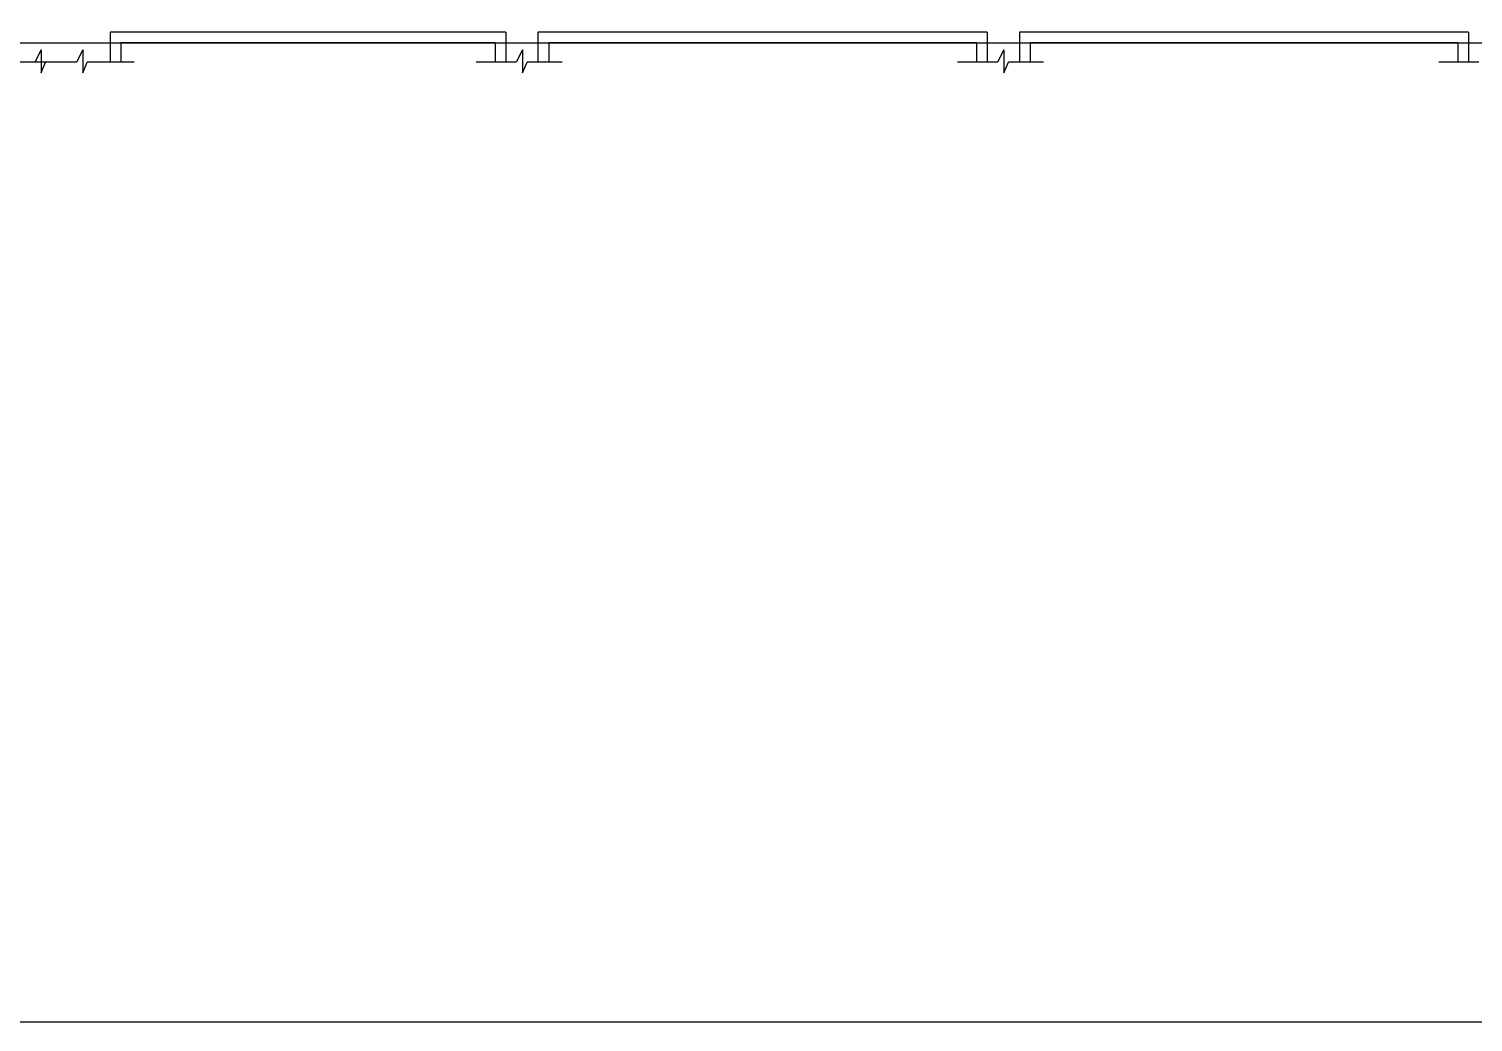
# Model space of a CAD drawing. Extents: x 1140139 to 1163904, y 18967063 to 18979615.
# Drawn here: x 1154172 to 1154577.1, y 18973949.9 to 18974228.4 of the extents above; entities that cross this region are included whole.
import ezdxf

# ---------------------------------------------------------------- set-up
doc = ezdxf.new("R2010")
doc.units = 0
doc.header["$MEASUREMENT"] = 0
doc.layers.add('PENA01', color=2, linetype='CONTINUOUS')
doc.layers.add('QUADRAS', color=7, linetype='CONTINUOUS')

msp = doc.modelspace()

# ---------------------------------------------------------------- linework, layer by layer
at = {"layer": 'PENA01'}
for p, q in [((1154175.487, 18974222.505), (1154173.706, 18974219.026)), ((1154175.487, 18974222.505), (1154175.487, 18974216.005)), ((1154187.177, 18974222.505), (1154185.396, 18974219.026)), ((1154187.177, 18974222.505), (1154187.177, 18974216.005)), ((1154310.491, 18974222.505), (1154308.71, 18974219.026)), ((1154310.491, 18974222.505), (1154310.491, 18974216.005)), ((1154445.491, 18974222.505), (1154443.71, 18974219.026)), ((1154445.491, 18974222.505), (1154445.491, 18974216.005)), ((1154175.487, 18974216.005), (1154176.736, 18974219.026)), ((1154187.177, 18974216.005), (1154188.426, 18974219.026)), ((1154310.491, 18974216.005), (1154311.74, 18974219.026)), ((1154445.491, 18974216.005), (1154446.74, 18974219.026))]:
    msp.add_line(p, q, dxfattribs=at)
msp.add_lwpolyline([(1149941.053, 18973949.91), (1149941.053, 18979606.103), (1157448.958, 18979606.103), (1157448.958, 18973949.91)], close=True, dxfattribs=at)
for points in [[(1153267.806, 18974224.409), (1154587.81, 18974224.409), (1154588.31, 18974504.409), (1154912.81, 18974504.409), (1154912.81, 18974269.91), (1156012.81, 18974269.91), (1156012.81, 18973949.91), (1156158.9, 18973949.91), (1156586.317, 18974744.475), (1156614.39, 18974801.634), (1157384.04, 18976515.623)], [(1154173.706, 18974219.026), (1154162.457, 18974219.026)], [(1154185.396, 18974219.026), (1154173.426, 18974219.026)], [(1154201.571, 18974219.026), (1154188.426, 18974219.026)], [(1154308.71, 18974219.026), (1154297.462, 18974219.026)], [(1154321.575, 18974219.026), (1154311.74, 18974219.026)], [(1154443.71, 18974219.026), (1154432.462, 18974219.026)], [(1154456.575, 18974219.026), (1154446.74, 18974219.026)], [(1154578.71, 18974219.026), (1154567.462, 18974219.026)]]:
    msp.add_lwpolyline(points, dxfattribs=at)
at = {"layer": 'QUADRAS'}
for p, q in [((1154194.806, 18974227.409), (1154194.806, 18974219.026)), ((1154305.81, 18974227.409), (1154194.806, 18974227.409)), ((1154305.81, 18974227.409), (1154305.81, 18974219.026)), ((1154314.81, 18974227.409), (1154314.81, 18974219.026)), ((1154440.81, 18974227.409), (1154314.81, 18974227.409)), ((1154440.81, 18974227.409), (1154440.81, 18974219.026)), ((1154449.81, 18974227.409), (1154449.81, 18974219.026)), ((1154575.81, 18974227.409), (1154449.81, 18974227.409)), ((1154575.81, 18974227.409), (1154575.81, 18974219.026)), ((1154197.806, 18974224.409), (1154197.806, 18974219.026)), ((1154302.81, 18974224.409), (1154197.806, 18974224.409)), ((1154302.81, 18974224.409), (1154302.81, 18974219.026)), ((1154317.81, 18974224.409), (1154317.81, 18974219.026)), ((1154437.81, 18974224.409), (1154317.81, 18974224.409)), ((1154437.81, 18974224.409), (1154437.81, 18974219.026)), ((1154452.81, 18974224.409), (1154452.81, 18974219.026)), ((1154572.81, 18974224.409), (1154452.81, 18974224.409)), ((1154572.81, 18974224.409), (1154572.81, 18974219.026))]:
    msp.add_line(p, q, dxfattribs=at)

doc.saveas('drawing.dxf')
